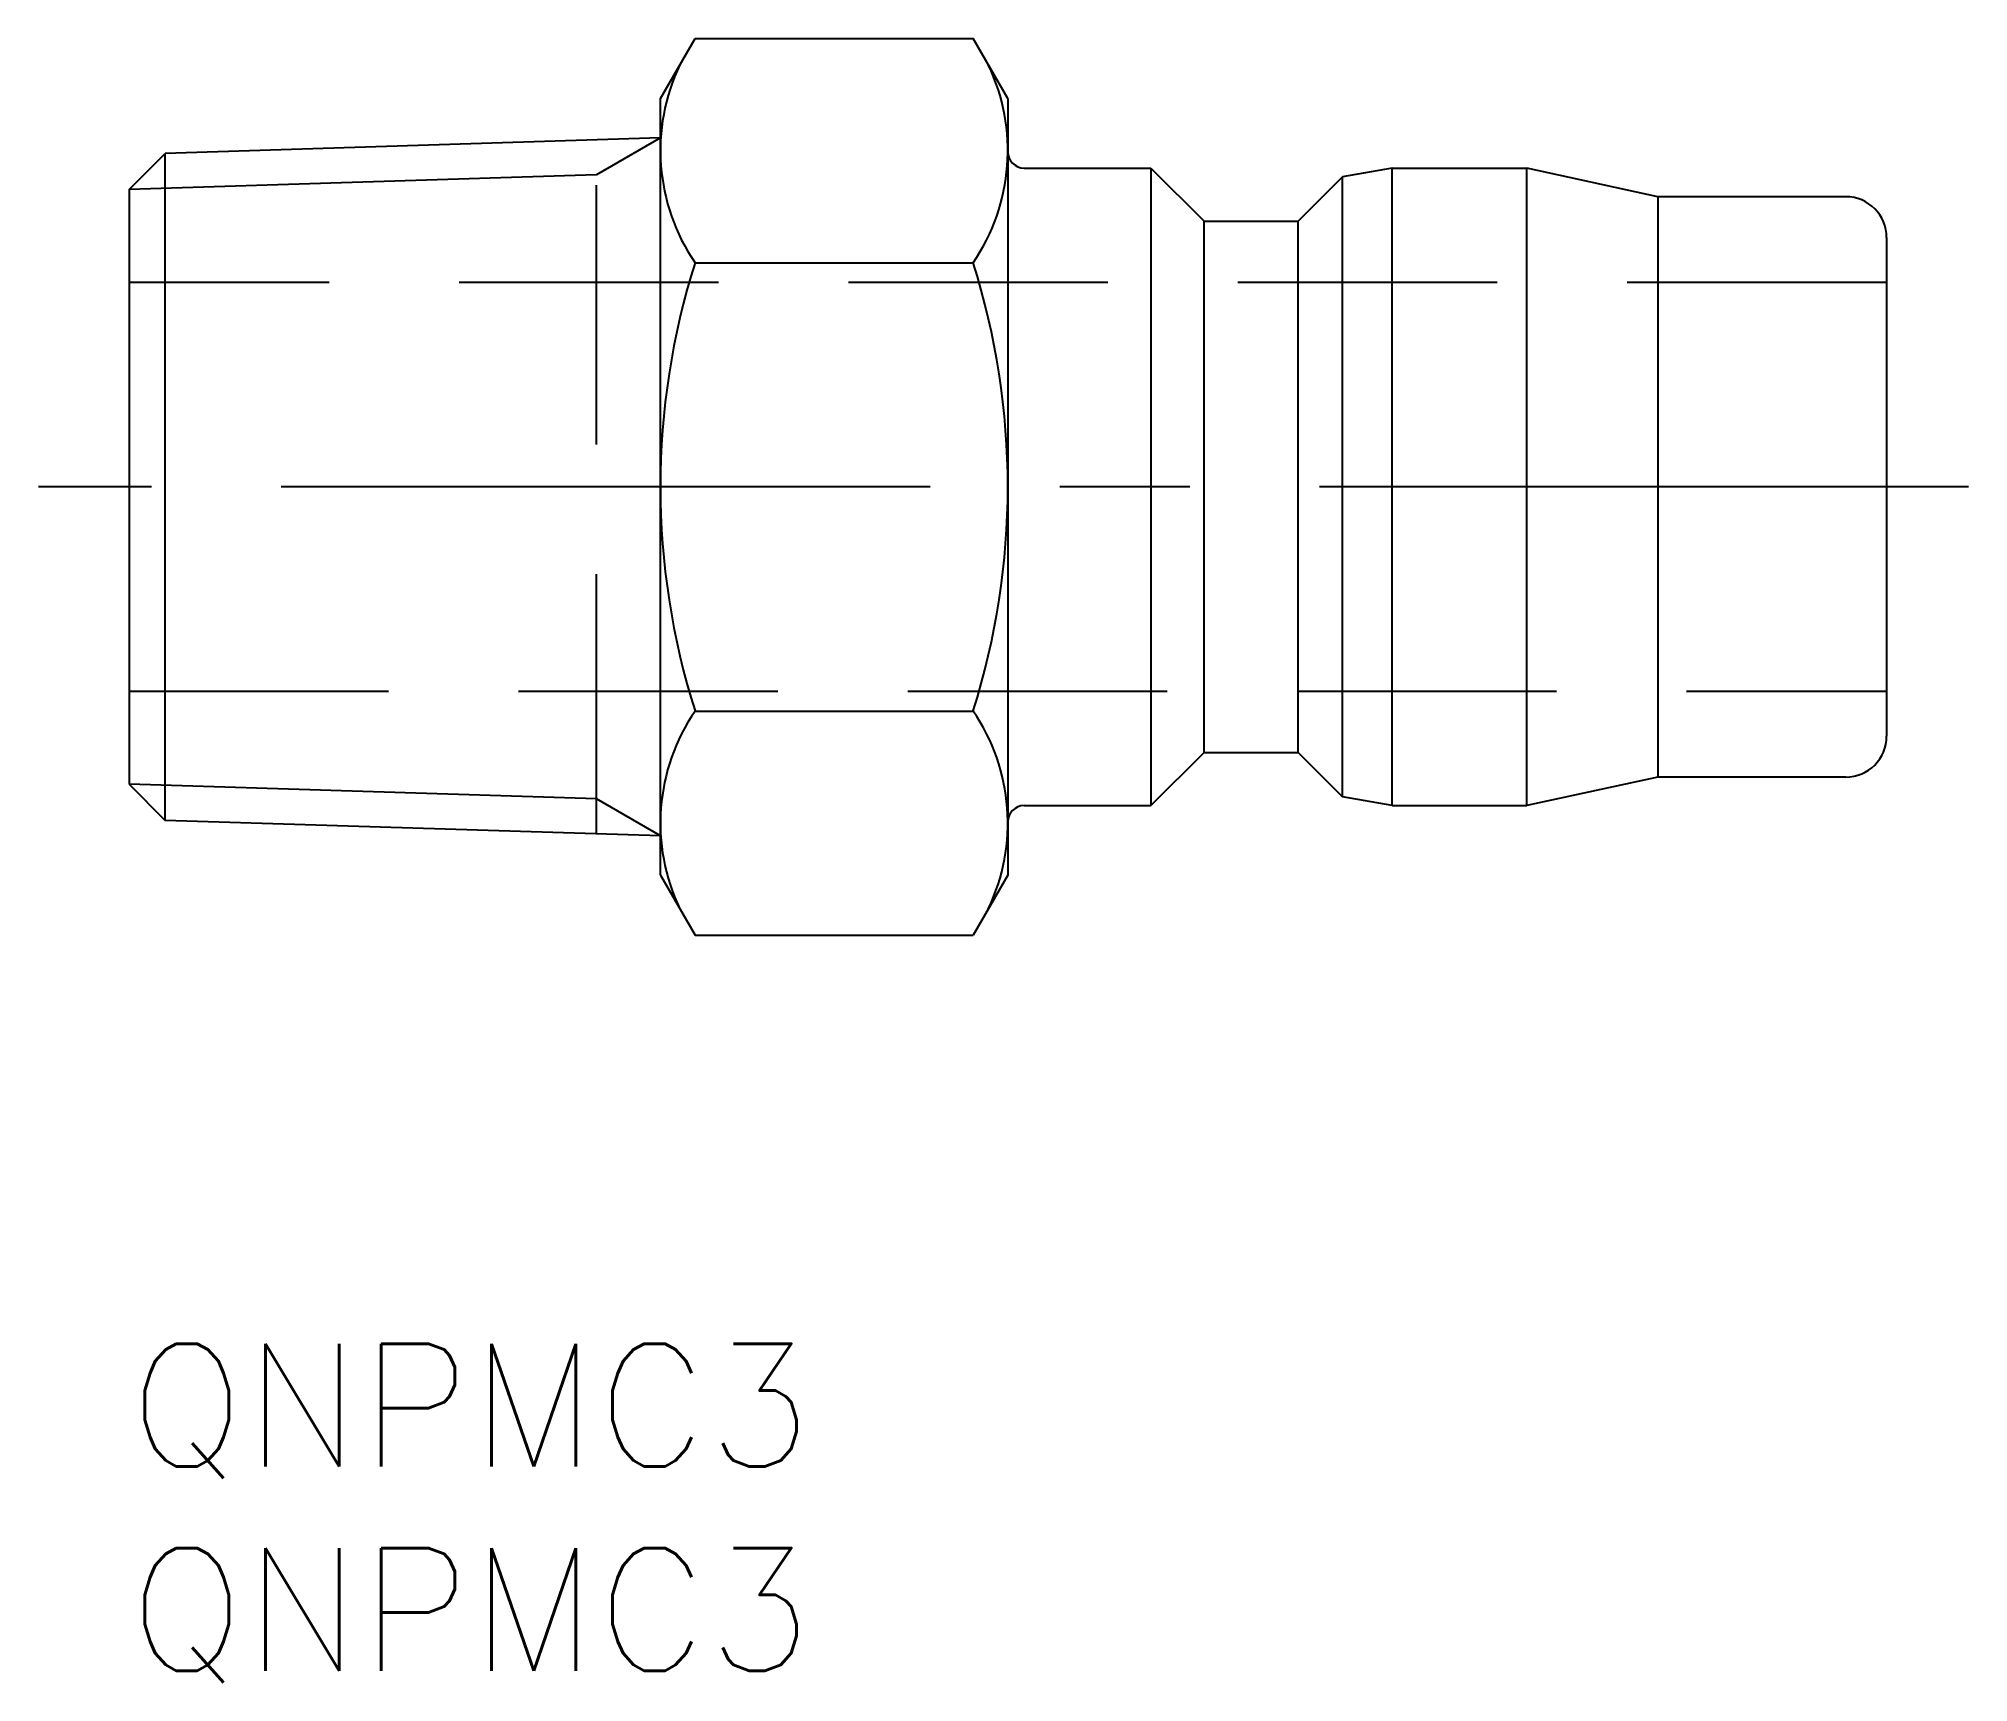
# Model space of a CAD drawing. Extents: x -2.2 to 45, y -8.3 to 31.9.
import ezdxf

# ---------------------------------------------------------------- set-up
doc = ezdxf.new("R2010")
doc.units = 0
doc.header["$LTSCALE"] = 0.5
doc.linetypes.add('CENTER', pattern=[50.8, 31.75, -6.35, 6.35, -6.35])
doc.linetypes.add('DASHED', pattern=[19.05, 12.7, -6.35])
for name, color, linetype in [('MSM_CENTER', 1, 'CENTER'), ('MSM_CONTINUOUS', 7, 'CONTINUOUS'), ('MSM_DASHED', 4, 'DASHED'), ('MSM_NARROW', 5, 'CONTINUOUS'), ('MSM_PART_NUMBER', 7, 'CONTINUOUS')]:
    doc.layers.add(name, color=color, linetype=linetype)
doc.styles.get("Standard").update_dxf_attribs({"font": 'txt.shx', "height": 3, "bigfont": 'bigfont.shx'})

msp = doc.modelspace()

# ---------------------------------------------------------------- linework, layer by layer
at = {"layer": 'MSM_CENTER'}
msp.add_line((45, 20.97), (-2.212, 20.97), dxfattribs=at)
at = {"layer": 'MSM_CONTINUOUS'}
for p, q in [((13, 30.47), (13.849, 31.939)), ((13.849, 31.939), (20.651, 31.939)), ((21.5, 30.47), (20.651, 31.939)), ((13, 11.47), (13, 30.47)), ((21.5, 30.47), (21.5, 11.47)), ((13, 29.508), (0.884, 29.13)), ((0, 28.246), (0.884, 29.13)), ((0.884, 12.809), (0.884, 29.13)), ((21.9, 28.77), (25, 28.77)), ((25, 28.77), (25, 13.17)), ((25, 28.77), (26.3, 27.47)), ((29.686, 28.556), (28.6, 27.47)), ((30.9, 28.77), (29.686, 28.556)), ((29.686, 13.384), (29.686, 28.556)), ((30.9, 13.17), (30.9, 28.77)), ((30.9, 28.77), (34.198, 28.77)), ((34.198, 13.17), (34.198, 28.77)), ((37.4, 28.07), (34.198, 28.77)), ((0, 28.246), (0, 13.693)), ((37.4, 28.07), (37.4, 13.87)), ((42, 28.07), (37.4, 28.07)), ((26.3, 14.47), (26.3, 27.47)), ((26.3, 27.47), (28.6, 27.47)), ((28.6, 14.47), (28.6, 27.47)), ((43, 27.07), (43, 14.87)), ((13.849, 26.454), (20.651, 26.454)), ((13.849, 15.485), (20.651, 15.485)), ((25, 13.17), (26.3, 14.47)), ((26.3, 14.47), (28.6, 14.47)), ((29.686, 13.384), (28.6, 14.47)), ((0, 13.693), (0.884, 12.809)), ((37.4, 13.87), (34.198, 13.17)), ((42, 13.87), (37.4, 13.87)), ((30.9, 13.17), (29.686, 13.384)), ((13, 12.431), (0.884, 12.809)), ((21.9, 13.17), (25, 13.17)), ((30.9, 13.17), (34.198, 13.17)), ((13, 11.47), (13.849, 10)), ((21.5, 11.47), (20.651, 10)), ((13.849, 10), (20.651, 10))]:
    msp.add_line(p, q, dxfattribs=at)
for centre, radius, start, end in [((17.856, 29.197), 4.856, 154.3842, 214.3842), ((16.644, 29.197), 4.856, 325.6158, 25.6158), ((21.9, 29.17), 0.4, 180, 270), ((42, 27.07), 1, 0, 90), ((31.151, 20.97), 18.151, 162.412, 197.588), ((3.349, 20.97), 18.151, 342.412, 17.588), ((17.856, 12.742), 4.856, 145.6158, 205.6158), ((16.644, 12.742), 4.856, 334.3842, 34.3842), ((42, 14.87), 1, 270, 0), ((21.9, 12.77), 0.4, 90, 180)]:
    msp.add_arc(centre, radius, start, end, dxfattribs=at)
at = {"layer": 'MSM_DASHED'}
for p, q in [((11.433, 12.48), (11.433, 29.459)), ((43, 25.97), (0, 25.97)), ((0, 15.97), (43, 15.97))]:
    msp.add_line(p, q, dxfattribs=at)
at = {"layer": 'MSM_NARROW'}
for p, q in [((13, 29.508), (11.433, 28.603)), ((11.433, 28.603), (0, 28.246)), ((11.433, 13.336), (0, 13.693)), ((13, 12.431), (11.433, 13.336))]:
    msp.add_line(p, q, dxfattribs=at)

# ---------------------------------------------------------------- texts
at = {"layer": 'MSM_PART_NUMBER'}
for p in [(0, -3), (0, -8)]:
    msp.add_text('QNPMC3', height=3, dxfattribs=at).set_placement(p)

doc.saveas('drawing.dxf')
